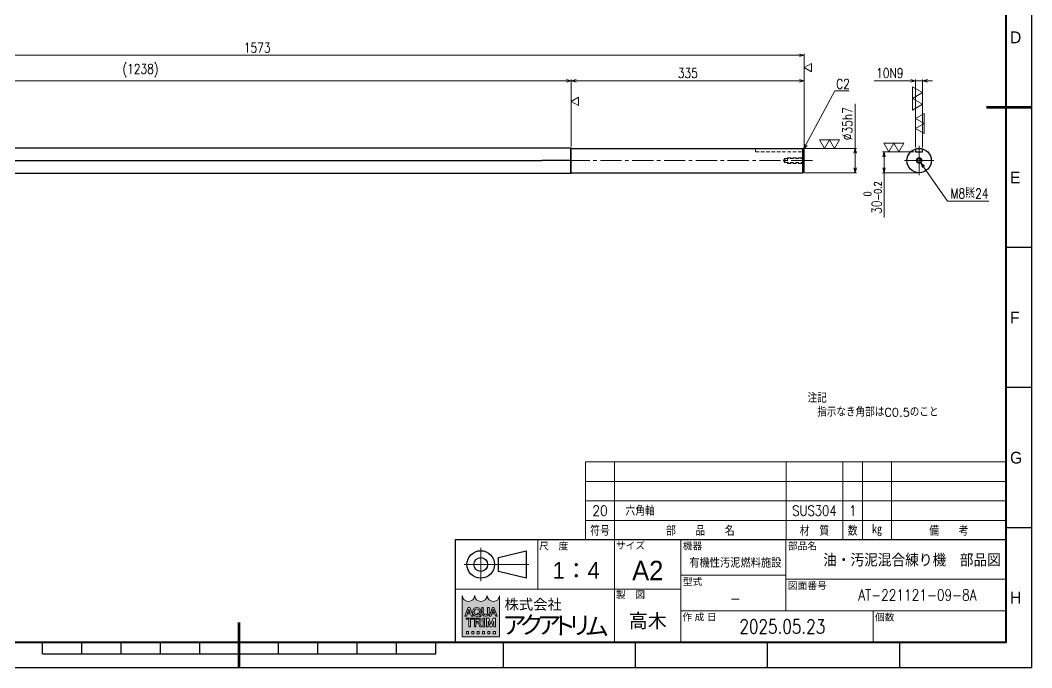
# Model space of a CAD drawing. Header units: millimetres. Extents: x 0 to 4931, y -34 to 1655.
# Drawn here: x 3477 to 4931, y 0 to 931 of the extents above; entities that cross this region are included whole.
import ezdxf
from ezdxf import colors
from ezdxf.entities.mleader import LeaderData, LeaderLine
from ezdxf.enums import TextEntityAlignment as Align
from ezdxf.math import Vec2, Vec3

# ---------------------------------------------------------------- set-up
doc = ezdxf.new("R2010")
doc.units = ezdxf.units.MM
doc.header["$LTSCALE"] = 1.6
doc.header["$PDMODE"] = 99
doc.header["$PDSIZE"] = 1
doc.linetypes.add('CENTER2', pattern=[28.575000000000003, 19.05, -3.175, 3.175, -3.175])
doc.linetypes.add('HIDDEN2', pattern=[4.7624999999999975, 3.174999999999999, -1.587499999999999])
for name, color, linetype, lineweight in [('02_細線', 5, 'Continuous', 13), ('03_かくれ線', 6, 'HIDDEN2', 13), ('04_中心線', 1, 'CENTER2', 9), ('07_寸法線', 3, 'Continuous', 9), ('99_図枠', 7, 'Continuous', 40)]:
    doc.layers.add(name, color=color, linetype=linetype, lineweight=lineweight)
doc.styles.add('KSS_TXT', font='txt.shx', dxfattribs={"bigfont": 'extfont2.shx'})
doc.styles.add('MS_G', font='MS Gothic.ttf')
doc.styles.get("Standard").update_dxf_attribs({"font": 'txt.shx', "bigfont": 'extfont2.shx'})
doc.styles.add('寸法用', font='simplex.shx', dxfattribs={"width": 0.8, "bigfont": '@extfont2.shx'})
doc.styles.add('表題用', font='MS PGothic.ttf')
doc.dimstyles.new('機械製図用', dxfattribs={"dimtxt": 3.5, "dimasz": 3.5, "dimexe": 2, "dimexo": 0, "dimgap": 1.199999999999999, "dimtad": 1, "dimdsep": 46, "dimtxsty": '寸法用', "dimblk": 'OPEN30', "dimcen": 0, "dimclrd": 256, "dimclre": 256, "dimclrt": 7, "dimazin": 2, "dimtm": 1e-09, "dimtfac": 0.75, "dimtmove": 0, "dimatfit": 3, "dimldrblk": 'OPEN30', "dimfxl": 1, "dimlwd": -1, "dimlwe": -1, "dimarcsym": 0})
doc.dimstyles.new('機械製図用$3', dxfattribs={"dimtxt": 3.5, "dimasz": 3.5, "dimexe": 2, "dimexo": 0, "dimgap": 1.199999999999999, "dimtad": 1, "dimtih": 1, "dimtoh": 1, "dimdsep": 46, "dimtxsty": '寸法用', "dimblk": 'OPEN30', "dimcen": 0, "dimsd1": 1, "dimclrd": 256, "dimclre": 256, "dimclrt": 7, "dimazin": 2, "dimtm": 1e-09, "dimtfac": 0.75, "dimtofl": 0, "dimtmove": 0, "dimatfit": 3, "dimldrblk": 'OPEN30', "dimfxl": 1, "dimlwd": -1, "dimlwe": -1, "dimarcsym": 0})

# ---------------------------------------------------------------- blocks, each defined once
blk = doc.blocks.new('_Open30')
at = {"color": 0, "linetype": 'ByBlock', "lineweight": -2}
for p, q in [((-1, 0.26794919), (0, 0)), ((0, 0), (-1, -0.26794919)), ((0, 0), (-1, 0))]:
    blk.add_line(p, q, dxfattribs=at)
blk = doc.blocks.new('*D179')
at = {"layer": '07_寸法線', "transparency": 16777216}
for p, q in [((4676.662049569474, 746.5336408131323), (4676.662049569474, 810.6003074797991)), ((4603.685798775799, 746.5336408131323), (4678.662049569474, 746.5336408131323)), ((4676.662049569474, 718.5336408131359), (4676.662049569474, 739.5336408131323)), ((4603.685798775799, 711.5336408131359), (4678.662049569474, 711.5336408131359))]:
    blk.add_line(p, q, dxfattribs=at)
at = {"layer": 'Defpoints', "color": 0, "transparency": 16777216}
for p in [(4601.685798775799, 746.5336408131323), (4676.662049569474, 746.5336408131323), (4601.685798775799, 711.5336408131359)]:
    blk.add_point(p, dxfattribs=at)
at = {"layer": '07_寸法線', "transparency": 16777216, "xscale": 7, "yscale": 7, "zscale": 7}
for p, rotation in [((4676.662049569474, 746.5336408131323), 90), ((4676.662049569474, 711.5336408131359), 270)]:
    blk.add_blockref('_Open30', p, dxfattribs=dict(at, rotation=rotation))
at = {"layer": '07_寸法線', "color": 7, "transparency": 16777216, "insert": (4665.662049569473, 782.0669741464641), "char_height": 14, "attachment_point": 5, "rotation": 90, "style": '寸法用'}
blk.add_mtext('%%C35h7', dxfattribs=at)
blk = doc.blocks.new('*D175')
at = {"layer": '07_寸法線', "transparency": 16777216}
for p, q in [((4268.685798776021, 749.0336408131229), (4268.685798776021, 845.7980788326367)), ((4275.685798776021, 843.7980788326367), (4596.685798775797, 843.7980788326367)), ((4603.685798775797, 746.533640813132), (4603.685798775797, 845.7980788326367))]:
    blk.add_line(p, q, dxfattribs=at)
at = {"layer": 'Defpoints', "color": 0, "transparency": 16777216}
for p in [(4603.685798775797, 843.7980788326367), (4268.685798776021, 747.0336408131229), (4603.685798775797, 744.533640813132)]:
    blk.add_point(p, dxfattribs=at)
at = {"layer": '07_寸法線', "transparency": 16777216, "xscale": 7, "yscale": 7, "zscale": 7, "rotation": 180}
blk.add_blockref('_Open30', (4268.685798776021, 843.7980788326367), dxfattribs=at)
at = {"layer": '07_寸法線', "transparency": 16777216, "xscale": 7, "yscale": 7, "zscale": 7}
blk.add_blockref('_Open30', (4603.685798775797, 843.7980788326367), dxfattribs=at)
at = {"layer": '07_寸法線', "color": 7, "transparency": 16777216, "insert": (4436.185798775909, 854.7980788326367), "char_height": 14, "attachment_point": 5, "style": '寸法用'}
blk.add_mtext('335', dxfattribs=at)
blk = doc.blocks.new('*D173')
at = {"layer": '07_寸法線', "transparency": 16777216}
for p, q in [((3030.685798776066, 747.0336408131229), (3030.685798776066, 845.7980788326367)), ((4261.685798776021, 843.7980788326367), (3037.685798776066, 843.7980788326367)), ((4268.685798776021, 749.0336408131229), (4268.685798776021, 845.7980788326367))]:
    blk.add_line(p, q, dxfattribs=at)
at = {"layer": 'Defpoints', "color": 0, "transparency": 16777216}
for p in [(3030.685798776066, 843.7980788326367), (3030.685798776066, 745.0336408131229), (4268.685798776021, 747.0336408131229)]:
    blk.add_point(p, dxfattribs=at)
at = {"layer": '07_寸法線', "transparency": 16777216, "xscale": 7, "yscale": 7, "zscale": 7, "rotation": 180}
blk.add_blockref('_Open30', (3030.685798776066, 843.7980788326367), dxfattribs=at)
at = {"layer": '07_寸法線', "transparency": 16777216, "xscale": 7, "yscale": 7, "zscale": 7}
blk.add_blockref('_Open30', (4268.685798776021, 843.7980788326367), dxfattribs=at)
at = {"layer": '07_寸法線', "color": 7, "transparency": 16777216, "insert": (3649.685798776044, 858.4647454993034), "char_height": 14, "attachment_point": 5, "style": '寸法用'}
blk.add_mtext('(1238)', dxfattribs=at)
blk = doc.blocks.new('*D174')
at = {"layer": '07_寸法線', "transparency": 16777216}
for p, q in [((3030.685798776066, 747.0336408131229), (3030.685798776066, 882.3202760307647)), ((4596.685798775797, 880.3202760307647), (3037.685798776066, 880.3202760307647)), ((4603.685798775797, 746.533640813132), (4603.685798775797, 882.3202760307647))]:
    blk.add_line(p, q, dxfattribs=at)
at = {"layer": 'Defpoints', "color": 0, "transparency": 16777216}
for p in [(3030.685798776066, 880.3202760307647), (3030.685798776066, 745.0336408131229), (4603.685798775797, 744.533640813132)]:
    blk.add_point(p, dxfattribs=at)
at = {"layer": '07_寸法線', "transparency": 16777216, "xscale": 7, "yscale": 7, "zscale": 7, "rotation": 180}
blk.add_blockref('_Open30', (3030.685798776066, 880.3202760307647), dxfattribs=at)
at = {"layer": '07_寸法線', "transparency": 16777216, "xscale": 7, "yscale": 7, "zscale": 7}
blk.add_blockref('_Open30', (4603.685798775797, 880.3202760307647), dxfattribs=at)
at = {"layer": '07_寸法線', "color": 7, "transparency": 16777216, "insert": (3817.185798775931, 891.3202760307647), "char_height": 14, "attachment_point": 5, "style": '寸法用'}
blk.add_mtext('1573', dxfattribs=at)
blk = doc.blocks.new('p1ba02')
for p, q in [((-1.499999999999986, 2.598076211353259), (1.500000000000014, 2.598076211353259)), ((1.4210854715202e-14, 0), (-1.499999999999986, 2.598076211353259)), ((1.500000000000014, 2.598076211353259), (1.4210854715202e-14, 0)), ((3.000000000000014, 0), (1.500000000000014, 2.598076211353259)), ((1.500000000000014, 2.598076211353259), (4.500000000000014, 2.598076211353259)), ((4.500000000000014, 2.598076211353259), (3.000000000000014, 0))]:
    blk.add_line(p, q)
blk = doc.blocks.new('*D178')
at = {"layer": '07_寸法線', "transparency": 16777216}
for p, q in [((4756.762868797479, 843.7980788326367), (4703.896202130813, 843.7980788326367)), ((4763.762868797479, 747.8041506443791), (4763.762868797479, 845.7980788326367)), ((4773.762868797479, 843.7980788326367), (4763.762868797479, 843.7980788326367)), ((4773.762868797479, 747.8041506443791), (4773.762868797479, 845.7980788326367)), ((4780.762868797479, 843.7980788326367), (4787.762868797479, 843.7980788326367))]:
    blk.add_line(p, q, dxfattribs=at)
at = {"layer": 'Defpoints', "color": 0, "transparency": 16777216}
for p in [(4763.762868797479, 843.7980788326367), (4763.762868797479, 745.8041506443791), (4773.762868797479, 745.8041506443791)]:
    blk.add_point(p, dxfattribs=at)
at = {"layer": '07_寸法線', "transparency": 16777216, "xscale": 7, "yscale": 7, "zscale": 7}
blk.add_blockref('_Open30', (4763.762868797479, 843.7980788326367), dxfattribs=at)
at = {"layer": '07_寸法線', "transparency": 16777216, "xscale": 7, "yscale": 7, "zscale": 7, "rotation": 180}
blk.add_blockref('_Open30', (4773.762868797479, 843.7980788326367), dxfattribs=at)
at = {"layer": '07_寸法線', "color": 7, "transparency": 16777216, "insert": (4726.829535464146, 854.7980788326367), "char_height": 14, "attachment_point": 5, "style": '寸法用'}
blk.add_mtext('10N9', dxfattribs=at)
blk = doc.blocks.new('*D177')
at = {"layer": '07_寸法線', "transparency": 16777216}
for p, q in [((4761.762868797481, 741.5336408131309), (4716.29136678312, 741.5336408131309)), ((4718.29136678312, 734.5336408131309), (4718.29136678312, 718.5336408131309)), ((4766.762868797448, 711.5336408131309), (4716.29136678312, 711.5336408131309)), ((4718.29136678312, 711.5336408131309), (4718.29136678312, 647.2003074797975))]:
    blk.add_line(p, q, dxfattribs=at)
at = {"layer": 'Defpoints', "color": 0, "transparency": 16777216}
for p in [(4763.762868797481, 741.5336408131309), (4718.29136678312, 711.5336408131309), (4768.762868797448, 711.5336408131309)]:
    blk.add_point(p, dxfattribs=at)
at = {"layer": '07_寸法線', "transparency": 16777216, "xscale": 7, "yscale": 7, "zscale": 7}
for p, rotation in [((4718.29136678312, 741.5336408131309), 90), ((4718.29136678312, 711.5336408131309), 270)]:
    blk.add_blockref('_Open30', p, dxfattribs=dict(at, rotation=rotation))
at = {"layer": '07_寸法線', "color": 7, "transparency": 16777216, "insert": (4702.041366783119, 675.8669741464628), "char_height": 14, "attachment_point": 5, "rotation": 90, "style": '寸法用'}
blk.add_mtext('30{\\H10.5;\\S 0^ -0.2;}', dxfattribs=at)
blk = doc.blocks.new('*D180')
at = {"layer": '07_寸法線', "transparency": 16777216}
for p, q in [((4809.425931175491, 670.5989392774773), (4775.045914569951, 720.0046134114084)), ((4868.999264508825, 670.598939277477), (4809.425931175491, 670.5989392774773))]:
    blk.add_line(p, q, dxfattribs=at)
at = {"layer": 'Defpoints', "color": 0, "transparency": 16777216}
for p in [(4766.478124880221, 732.3169235046673), (4771.047612714743, 725.7503581215958)]:
    blk.add_point(p, dxfattribs=at)
at = {"layer": '07_寸法線', "transparency": 16777216, "xscale": 7, "yscale": 7, "zscale": 7, "rotation": 124.8329691697638}
blk.add_blockref('_Open30', (4771.047612714743, 725.7503581215958), dxfattribs=at)
at = {"layer": '07_寸法線', "color": 7, "transparency": 16777216, "insert": (4841.212597842157, 681.5989392774773), "char_height": 14, "attachment_point": 5, "style": '寸法用'}
blk.add_mtext('M8深24', dxfattribs=at)
blk = doc.blocks.new('p1ba01')
for p, q in [((0, 0), (-1.5, 2.598076211353259)), ((-1.5, 2.598076211353259), (1.5, 2.598076211353259)), ((1.5, 2.598076211353259), (0, 0))]:
    blk.add_line(p, q)
blk = doc.blocks.new('*U181')
at = {"layer": '04_中心線', "color": 0, "linetype": 'CENTER2', "transparency": 16777216}
for p, q in [((0, 3.5), (0, 21)), ((-21, 0), (-3.5, 0)), ((3.5, 0), (21, 0)), ((0, -21), (0, -3.5))]:
    blk.add_line(p, q, dxfattribs=at)
at = {"layer": '04_中心線', "color": 0, "linetype": 'Continuous', "transparency": 16777216}
for p, q in [((-1.75, 0), (1.75, 0)), ((0, -1.75), (0, 1.75))]:
    blk.add_line(p, q, dxfattribs=at)

msp = doc.modelspace()

# ---------------------------------------------------------------- hatches: boundary and pattern name
at = {"layer": '99_図枠', "lineweight": 5}
h = msp.add_hatch(color=256, dxfattribs=at)
h.dxf.hatch_style = 1
edge = h.paths.add_edge_path()
edge.add_arc((4165.731299672949, 103.0354212092391), 0.2561589359989651, 90, 180)
edge.add_ellipse((4156.765736912985, 103.0354212092391), major_axis=(-8.709403823964816, 0), ratio=0.8823529411764706, start_angle=360, end_angle=540, ccw=False)
edge.add_arc((4147.800174153021, 103.0354212092391), 0.2561589359989651, 3.187317984128254, 180.000000000026)
edge.add_ellipse((4138.834611393057, 103.0354212092391), major_axis=(-8.709403823964816, 0), ratio=0.8823529411764706, start_angle=360, end_angle=540, ccw=False)
edge.add_arc((4129.869048633092, 103.0354212092391), 0.2561589359989651, 3.187317984128254, 180)
edge.add_ellipse((4120.903485873128, 103.0354212092391), major_axis=(-8.709403823964816, 0), ratio=0.8823529411764706, start_angle=360, end_angle=540, ccw=False)
edge.add_arc((4111.937923113166, 103.0354212092391), 0.2561589359989652, 3.187317984128254, 90)
edge.add_line((4111.937923113166, 103.2915801452384), (4111.937923113166, 44.11886592947735))
edge.add_line((4111.937923113166, 44.1188659294769), (4165.731299672948, 44.1188659294769))
edge.add_line((4165.731299672949, 44.1188659294769), (4165.731299672949, 103.2915801452357))
h.paths.add_polyline_path([(4120.61216688055, 86.68883819574535), (4122.736034253823, 86.68883819574535), (4127.565756095162, 73.94236954043686), (4127.565756095162, 73.88089139579847), (4125.26641902007, 73.88089139579847), (4124.06405653685, 77.25751581520876), (4119.335376384723, 77.25751581520876), (4120.028603852925, 79.20432372880009), (4123.370829068648, 79.20432372880009), (4121.674100567187, 83.96928851363577), (4118.081782114306, 73.88089139579847), (4115.782445039211, 73.88089139579847), (4115.782445039211, 73.94236954043686)], flags=16)
edge = h.paths.add_edge_path(flags=16)
edge.add_ellipse((4132.911126597608, 81.05334160376901), major_axis=(-5.8916555279762, 0), ratio=0.9565217391304344, start_angle=180, end_angle=360, ccw=False)
edge.add_line((4138.802782125582, 81.05334160376901), (4138.802782125582, 79.5163879877748))
edge.add_ellipse((4132.911126597608, 79.5163879877748), major_axis=(-5.8916555279762, 0), ratio=0.9565217391304344, start_angle=142.105255317713, end_angle=180, ccw=False)
edge.add_line((4137.560470146966, 76.05499373012049), (4135.909745167601, 77.41520953364557))
edge.add_ellipse((4132.911126597608, 79.66710699539021), major_axis=(3.75679118758396, 0), ratio=0.9950358206786508, start_angle=-37.0427632869818, end_angle=0)
edge.add_line((4136.667913069097, 79.66696187814546), (4136.667913069097, 80.9026225961536))
edge.add_ellipse((4132.911126597608, 80.9026225961536), major_axis=(3.75678647149081, 0), ratio=0.994718262525732, start_angle=360, end_angle=540)
edge.add_line((4129.154340126115, 80.9026225961536), (4129.154340126115, 79.66697525402219))
edge.add_ellipse((4132.911126597608, 79.66710699539021), major_axis=(3.75679118758396, 0), ratio=0.9950358206786508, start_angle=-180, end_angle=-65.75794872216291)
edge.add_line((4134.453636352315, 76.25859822141342), (4133.40768184799, 77.27656240895317))
edge.add_line((4133.407681847988, 77.2765624089518), (4134.542327038602, 78.48139757944978))
edge.add_line((4134.542327038602, 78.4813975794516), (4139.286550974487, 74.57210411523715))
edge.add_line((4139.286550974486, 74.57210411523579), (4137.804024907515, 72.99786790338271))
edge.add_line((4137.804024907515, 72.99786790338317), (4136.023073566948, 74.73116000829646))
edge.add_ellipse((4132.911126597608, 79.5163879877748), major_axis=(-5.8916555279762, 0), ratio=0.9565217391304344, start_angle=0, end_angle=121.88362473889401, ccw=False)
edge.add_line((4127.019471069631, 79.5163879877748), (4127.019471069631, 81.05334160376901))
h.paths.add_polyline_path([(4127.946720882022, 71.31930203580873), (4127.946720882022, 69.52618948381519), (4124.10433684204, 69.52618948381519, 0.4142135623730951), (4123.848177906038, 69.27003054781585), (4123.848177906038, 58.51135523585822), (4121.54274748205, 58.51135523585822), (4121.54274748205, 69.27003054781585, 0.4142135623730951), (4121.286588546051, 69.52618948381519), (4117.444204506066, 69.52618948381519), (4117.444204506066, 71.31930203580873)], flags=16)
edge = h.paths.add_edge_path(flags=16)
edge.add_line((4129.406785197652, 71.31930203580873), (4135.298440725627, 71.31930203580873))
edge.add_ellipse((4135.298440725626, 67.9500641921079), major_axis=(-4.13494587587903, 8e-16), ratio=0.8148203011203055, start_angle=111.3869747349855, end_angle=270, ccw=False)
edge.add_arc((4135.932545361418, 63.38400859386843), 1.674818033710892, 22.272952259934925, 58.5531130129101, ccw=False)
edge.add_line((4137.482403121343, 64.0187970389727), (4139.689545537504, 58.61381881025977))
edge.add_line((4139.689545537505, 58.61381881025977), (4139.689545537505, 58.51135523585958))
edge.add_line((4139.689545537505, 58.51135523585822), (4137.204803858316, 58.51135523585822))
edge.add_line((4137.204803858316, 58.51135523585822), (4135.254938620987, 63.93883671113031))
edge.add_arc((4134.304433300178, 63.55619060441154), 1.02463574399587, 21.92829786654815, 90)
edge.add_line((4134.304433300178, 64.58082634840525), (4131.789063302441, 64.58082634840525))
edge.add_line((4131.789063302442, 64.58082634840525), (4131.789063302442, 66.37393890039925))
edge.add_line((4131.789063302442, 66.37393890040062), (4135.605831448825, 66.37393890040062))
edge.add_arc((4135.550872994267, 67.9500641921079), 1.577083183248922, 271.9970571044072, 448.0029428955928)
edge.add_line((4135.605831448827, 69.52618948381519), (4131.712215621642, 69.52618948381519))
edge.add_line((4131.712215621643, 69.52618948381519), (4131.712215621643, 58.51135523585867))
edge.add_line((4131.712215621643, 58.51135523585822), (4129.406785197653, 58.51135523585822))
edge.add_line((4129.406785197652, 58.51135523585822), (4129.406785197652, 71.31930203580737))
h.paths.add_polyline_path([(4139.986903465157, 86.68883819574535), (4142.292333889149, 86.68883819574535), (4142.292333889149, 79.5163879877748, 0.175030561155744), (4143.309353526109, 76.5808493272109, 0.2571496110314638), (4147.423128716164, 76.5808493272109, 0.1750305611562702), (4148.440148353124, 79.5163879877839), (4148.440148353124, 86.68883819574535), (4150.745578777114, 86.68883819574535), (4150.745578777114, 79.05299040540581, -0.3793912406243967), (4145.750479525135, 73.88089139579847), (4144.982002717134, 73.88089139579847, -0.3793912406243716), (4139.986903465157, 79.05299040540581)], flags=16)
h.paths.add_polyline_path([(4141.632121491377, 71.31930203580873), (4144.449869787368, 71.31930203580873), (4144.449869787368, 69.52618948381519, 0.4142135623730951), (4144.193710851368, 69.27003054781585), (4144.193710851368, 60.56062672384928, 0.4142135623730951), (4144.449869787368, 60.30446778785358), (4144.449869787368, 58.51135523585822), (4141.632121491377, 58.51135523585822), (4141.632121491377, 60.30446778785358, 0.4142135623730951), (4141.888280427378, 60.56062672384928), (4141.888280427378, 69.27003054781585, 0.4142135623730951), (4141.632121491377, 69.52618948381519)], flags=16)
h.paths.add_polyline_path([(4146.757796336315, 71.31930203580873), (4150.103126851056, 71.31930203580873), (4153.161769736289, 62.01709252294518), (4156.220412621522, 71.31930203580873), (4159.567866040334, 71.31930203580873), (4159.567866040334, 58.51135523585822), (4157.262435616343, 58.51135523585822), (4157.262435616343, 67.4769179958223), (4154.314484948285, 58.51135523585822), (4152.009054524295, 58.51135523585822), (4149.061103856235, 67.4769179958223), (4149.063226760307, 58.51135523585822), (4146.757796336315, 58.51135523585822)], flags=16)
h.paths.add_polyline_path([(4155.445506404289, 86.68883819574535), (4157.569373777562, 86.68883819574535), (4162.399095618901, 73.94236954043686), (4162.399095618901, 73.88089139579847), (4160.099758543807, 73.88089139579847), (4158.897396060587, 77.25751581520876), (4154.168715908461, 77.25751581520876), (4154.861943376663, 79.20432372880009), (4158.204168592385, 79.20432372880009), (4156.507440090923, 83.96928851363577), (4152.915121638041, 73.88089139579847), (4150.615784562948, 73.88089139579847), (4150.615784562948, 73.94236954043686)], flags=16)
h.paths.add_polyline_path([(4118.085737577141, 51.80363400944611), (4121.159644809128, 51.80363400944611), (4121.159644809128, 48.72972677745952), (4118.085737577141, 48.72972677745952)], flags=16)
h.paths.add_polyline_path([(4125.77050565711, 51.80363400944611), (4128.844412889097, 51.80363400944611), (4128.844412889097, 48.72972677745952), (4125.77050565711, 48.72972677745952)], flags=16)
h.paths.add_polyline_path([(4133.455273737078, 51.80363400944611), (4136.529180969066, 51.80363400944611), (4136.529180969066, 48.72972677745952), (4133.455273737078, 48.72972677745952)], flags=16)
h.paths.add_polyline_path([(4141.140041817047, 51.80363400944611), (4144.213949049035, 51.80363400944611), (4144.213949049035, 48.72972677745952), (4141.140041817047, 48.72972677745952)], flags=16)
h.paths.add_polyline_path([(4148.824809897016, 51.80363400944611), (4151.898717129003, 51.80363400944611), (4151.898717129003, 48.72972677745952), (4148.824809897016, 48.72972677745952)], flags=16)
h.paths.add_polyline_path([(4156.509577976985, 51.80363400944611), (4159.583485208972, 51.80363400944611), (4159.583485208972, 48.72972677745952), (4156.509577976985, 48.72972677745952)], flags=16)

# ---------------------------------------------------------------- linework, layer by layer
at = {"color": 0}
for p, q in [((4268.685798776021, 747.0336408131229), (3032.685798776077, 747.0336408131238)), ((4267.685798776021, 747.0336408131229), (4267.685798776021, 711.0336408131211)), ((4268.685798776021, 711.0336408131211), (4268.685798776021, 747.0336408131229)), ((4268.685798776014, 746.533640813132), (4601.685798775797, 746.533640813132)), ((4601.685798775797, 711.5336408131357), (4601.685798775797, 746.533640813132)), ((4603.685798775797, 744.533640813132), (4601.685798775797, 746.533640813132)), ((4603.685798775797, 713.5336408131366), (4603.685798775797, 744.533640813132)), ((4763.762868797479, 745.8041506443815), (4763.762868797479, 741.5336408131307)), ((4773.762868797479, 741.5336408131307), (4773.762868797479, 745.8041506443815)), ((3030.685798776066, 729.0336408131118), (4226.259391904821, 729.0336408131302)), ((4268.685798776014, 729.0336408131302), (4226.259391904821, 729.0336408131302)), ((4763.762868797479, 741.5336408131307), (4773.762868797479, 741.5336408131307)), ((4603.685798775797, 713.5336408131366), (4601.685798775797, 711.5336408131366)), ((3032.685798776077, 711.0336408130997), (4268.685798776021, 711.0336408131211)), ((4268.685798776014, 711.5336408131357), (4601.685798775797, 711.5336408131366))]:
    msp.add_line(p, q, dxfattribs=at)
msp.add_circle((4768.762868797479, 729.0336408131307), 17.5, dxfattribs=at)
msp.add_circle((4768.762868797479, 729.0336408131254), 3)
at = {"layer": '02_細線'}
for p, q in [((4289.079020717956, 183.6927427502344), (4289.079020717956, 295.6813123366703)), ((4289.079020717956, 295.6813123366703), (4893.903013017505, 295.6813123366703)), ((4331.074730191485, 295.6813123366703), (4331.074730191485, 183.6927427502344)), ((4577.41148179938, 295.6813123366703), (4577.41148179938, 183.6927427502344)), ((4659.179593072484, 295.6813123366703), (4659.179593072484, 183.6927427502344)), ((4687.176732721506, 295.6813123366703), (4687.176732721506, 183.6927427502344)), ((4729.172442195038, 295.6813123366703), (4729.172442195038, 183.6927427502344)), ((4289.079020717956, 267.6841706921225), (4893.903013017505, 267.6841706921225)), ((4289.079020717956, 239.6870290475601), (4893.903013017505, 239.6870290475601)), ((4289.079020717956, 211.6898874029978), (4893.903013017505, 211.6898874029978))]:
    msp.add_line(p, q, dxfattribs=at)
msp.add_circle((4768.762868797479, 729.0336408131177), 4, dxfattribs=at)
at = {"layer": '03_かくれ線'}
for p, q in [((4533.685798775797, 741.5336408131375), (4533.685798775797, 746.533640813132)), ((4533.685798775797, 741.5336408131375), (4603.685798775797, 741.5336408131375)), ((4573.684009304015, 729.0336408135848), (4575.685798777437, 732.0336408131337)), ((4575.685798777958, 726.0336408131337), (4573.684009304015, 729.0336408135848)), ((4575.685798777958, 732.0336408131337), (4575.685798777958, 726.0336408131337)), ((4575.685798777437, 732.0336408131337), (4603.68579877795, 732.0336408131337)), ((4579.685798777972, 733.0336408131337), (4603.68579877795, 733.0336408131337)), ((4579.685798777972, 733.0336408131337), (4579.685798777972, 725.0336408131337)), ((4575.685798777958, 726.0336408131337), (4603.68579877795, 726.0336408131337)), ((4579.685798777972, 725.0336408131328), (4603.68579877795, 725.0336408131328))]:
    msp.add_line(p, q, dxfattribs=at)
at = {"layer": '04_中心線'}
msp.add_line((4615.38432836486, 729.0336408131338), (3020.685798776066, 729.0336408131118), dxfattribs=at)
at = {"layer": '99_図枠', "lineweight": 53}
for p, q in [((4930.674441588782, 805.4777998905813), (4865.617298731902, 805.4777998905813)), ((3791.382441593387, -1.126752522395691e-07), (3791.382441593387, 64.89274275071352))]:
    msp.add_line(p, q, dxfattribs=at)
at = {"layer": '99_図枠', "lineweight": 25}
for p, q in [((4930.674441588782, 604.0672498913921), (4893.903013017505, 604.0672498913921)), ((4930.674441588782, 402.6566998922065), (4893.903013017505, 402.6566998922065)), ((4930.674441588782, 201.2461498930209), (4893.903013017505, 201.2461498930209)), ((3508.525298737386, 19.63559989375449), (3508.525298737386, 36.60702846511435)), ((3565.096727308587, 19.63559989375449), (3565.096727308587, 36.60702846511435)), ((3621.668155879787, 19.63559989375449), (3621.668155879787, 36.60702846511435)), ((3678.239584450987, 19.63559989375449), (3678.239584450987, 36.60702846511435)), ((3734.811013022187, 19.63559989375449), (3734.811013022187, 36.60702846511435)), ((3847.953870164587, 19.63559989375449), (3847.953870164587, 36.60702846511435)), ((3904.525298735786, 19.63559989375449), (3904.525298735786, 36.60702846511435)), ((3961.096727306988, 19.63559989375449), (3961.096727306988, 36.60702846511435)), ((4017.668155878186, 19.63559989375449), (4017.668155878186, 36.60702846511435)), ((4074.239584449388, 19.63559989375449), (4074.239584449388, 36.60702846511435)), ((4171.146441591853, -1.126752522395691e-07), (4171.146441591853, 36.60702846511435)), ((4361.028441591085, -0.1644001061665676), (4361.028441591085, 36.60702846511435)), ((4361.028441591085, -1.126752522395691e-07), (4361.028441591085, 36.60702846511435)), ((4550.910441590317, -1.126752522395691e-07), (4550.910441590317, 36.60702846511435)), ((4740.79244158955, -1.126752522395691e-07), (4740.79244158955, 36.60702846511435)), ((3508.525298737386, 19.63559989375449), (4074.239584449388, 19.63559989375449))]:
    msp.add_line(p, q, dxfattribs=at)
at = {"layer": '99_図枠', "lineweight": 13}
for p, q in [((4220.703013020224, 112.9784570362301), (4220.703013020224, 183.6927427502344)), ((4331.017298734063, 36.60702846511435), (4331.017298734063, 183.6927427502344)), ((4426.331584447904, 36.60702846511435), (4426.331584447904, 183.6927427502344)), ((4577.379186745176, 183.6927427502344), (4577.379186745176, 81.86417132207339)), ((4138.533013020555, 124.5755998933312), (4138.533013020555, 172.0955998931388)), ((4114.773013020651, 148.3355998932313), (4207.833013020274, 148.3355998932313)), ((4426.331584447904, 132.7784570361548), (4577.379186745176, 132.7784570361548)), ((4577.379186745176, 127.1213141790306), (4893.903013017505, 127.1213141790306)), ((4426.331584447904, 112.9784570362301), (4101.903013020703, 112.9784570362301)), ((4426.331584447904, 81.86417132207339), (4893.903013017505, 81.86417132207339)), ((4702.874441589664, 81.86417132207339), (4702.874441589664, 36.60702846511435))]:
    msp.add_line(p, q, dxfattribs=at)
at = {"layer": '99_図枠', "lineweight": 5}
for p, q in [((4111.937923113166, 44.1188659294769), (4111.937923113166, 103.2915801452384)), ((4165.731299672949, 103.2915801452384), (4165.731299672949, 44.1188659294769)), ((4115.782445039211, 73.94236954043686), (4120.61216688055, 86.68883819574535)), ((4115.782445039211, 73.88089139579847), (4115.782445039211, 73.94236954043686)), ((4115.782445039211, 73.94236954043686), (4115.782445039211, 73.94236954043686)), ((4115.782445039211, 73.88089139579847), (4115.782445039211, 73.94236954043686)), ((4115.782445039211, 73.88089139579847), (4118.081782114306, 73.88089139579847)), ((4118.081782114306, 73.88089139579847), (4121.674100567187, 83.96928851363577)), ((4119.335376384723, 77.25751581520876), (4120.028603852925, 79.20432372880009)), ((4119.335376384723, 77.25751581520876), (4124.06405653685, 77.25751581520876)), ((4120.028603852925, 79.20432372880009), (4123.370829068648, 79.20432372880009)), ((4120.61216688055, 86.68883819574535), (4122.736034253823, 86.68883819574535)), ((4123.370829068648, 79.20432372880009), (4121.674100567187, 83.96928851363577)), ((4127.565756095162, 73.94236954043686), (4122.736034253823, 86.68883819574535)), ((4125.26641902007, 73.88089139579847), (4124.06405653685, 77.25751581520876)), ((4127.565756095162, 73.88089139579847), (4125.26641902007, 73.88089139579847)), ((4127.019471069631, 81.05334160376901), (4127.019471069631, 79.5163879877748)), ((4127.565756095162, 73.88089139579847), (4127.565756095162, 73.94236954043686)), ((4129.154340126115, 80.9026225961536), (4129.154340126115, 79.6730597033586)), ((4133.407681847988, 77.2765624089518), (4134.542327038602, 78.4813975794516)), ((4133.407681847988, 77.2765624089518), (4134.453636352315, 76.25859822141342)), ((4134.542327038602, 78.4813975794516), (4139.286550974486, 74.57210411523579)), ((4135.909745167601, 77.41520953364693), (4137.560470146966, 76.05499373012049)), ((4136.02307356695, 74.73116000829782), (4137.804024907515, 72.99786790338317)), ((4136.667913069097, 80.9026225961536), (4136.667913069097, 79.6730597033586)), ((4137.804024907515, 72.99786790338317), (4139.286550974486, 74.57210411523579)), ((4138.802782125582, 81.05334160376901), (4138.802782125582, 79.5163879877748)), ((4139.986903465157, 79.05299040540581), (4139.986903465157, 86.68883819574535)), ((4142.292333889149, 86.68883819574535), (4139.986903465157, 86.68883819574535)), ((4142.292333889149, 79.5163879877748), (4142.292333889149, 86.68883819574535)), ((4145.750479525133, 73.88089139579847), (4144.982002717137, 73.88089139579847)), ((4148.440148353124, 79.5163879877748), (4148.440148353124, 86.68883819574535)), ((4148.440148353124, 86.68883819574535), (4150.745578777114, 86.68883819574535)), ((4150.615784562948, 73.94236954043686), (4155.445506404289, 86.68883819574535)), ((4150.615784562948, 73.88089139579847), (4150.615784562948, 73.94236954043686)), ((4150.615784562948, 73.94236954043686), (4150.615784562948, 73.94236954043686)), ((4150.615784562948, 73.88089139579847), (4150.615784562948, 73.94236954043686)), ((4150.615784562948, 73.88089139579847), (4152.915121638041, 73.88089139579847)), ((4150.745578777114, 79.05299040540581), (4150.745578777114, 86.68883819574535)), ((4152.915121638041, 73.88089139579847), (4156.507440090923, 83.96928851363577)), ((4154.168715908461, 77.25751581520876), (4154.861943376663, 79.20432372880009)), ((4154.168715908461, 77.25751581520876), (4158.897396060587, 77.25751581520876)), ((4154.861943376663, 79.20432372880009), (4158.204168592385, 79.20432372880009)), ((4155.445506404289, 86.68883819574535), (4157.569373777562, 86.68883819574535)), ((4158.204168592385, 79.20432372880009), (4156.507440090923, 83.96928851363577)), ((4162.399095618901, 73.94236954043686), (4157.569373777562, 86.68883819574535)), ((4160.099758543807, 73.88089139579847), (4158.897396060587, 77.25751581520876)), ((4162.399095618901, 73.88089139579847), (4160.099758543807, 73.88089139579847)), ((4162.399095618901, 73.88089139579847), (4162.399095618901, 73.94236954043686)), ((4117.444204506066, 71.31930203580873), (4127.946720882022, 71.31930203580873)), ((4117.444204506066, 71.31930203580873), (4117.444204506066, 69.52618948381519)), ((4117.444204506066, 69.52618948381519), (4121.286588546051, 69.52618948381519)), ((4121.54274748205, 58.51135523585822), (4121.54274748205, 69.27003054781585)), ((4121.54274748205, 58.51135523585822), (4123.848177906038, 58.51135523585822)), ((4123.848177906038, 58.51135523585822), (4123.848177906038, 69.27003054781585)), ((4124.10433684204, 69.52618948381519), (4127.946720882022, 69.52618948381519)), ((4127.946720882022, 71.31930203580873), (4127.946720882022, 69.52618948381519)), ((4129.406785197652, 71.31930203580873), (4129.406785197652, 58.51135523585822)), ((4129.406785197652, 71.31930203580873), (4135.298440725626, 71.31930203580873)), ((4129.406785197652, 58.51135523585822), (4131.712215621643, 58.51135523585822)), ((4131.712215621643, 58.51135523585822), (4131.712215621643, 69.52618948381519)), ((4131.712215621643, 69.52618948381519), (4135.605831448827, 69.52618948381519)), ((4131.789063302442, 64.58082634840525), (4131.789063302442, 66.37393890040062)), ((4131.789063302442, 66.37393890040062), (4135.605831448827, 66.37393890040062)), ((4131.789063302442, 64.58082634840525), (4134.304433300178, 64.58082634840525)), ((4135.254938620987, 63.93883671113167), (4137.204803858316, 58.51135523585822)), ((4137.204803858316, 58.51135523585822), (4139.689545537505, 58.51135523585822)), ((4137.482403121343, 64.01879703897453), (4139.689545537505, 58.61381881025977)), ((4139.689545537505, 58.61381881025977), (4139.689545537505, 58.51135523585822)), ((4141.632121491377, 71.31930203580873), (4144.449869787368, 71.31930203580873)), ((4141.632121491377, 71.31930203580873), (4141.632121491377, 69.52618948381519)), ((4141.632121491377, 58.51135523585822), (4141.632121491377, 60.30446778785358)), ((4141.632121491377, 58.51135523585822), (4144.449869787368, 58.51135523585822)), ((4141.888280427378, 60.56062672384928), (4141.888280427378, 69.27003054781585)), ((4144.193710851368, 60.56062672384928), (4144.193710851368, 69.27003054781585)), ((4144.449869787368, 71.31930203580873), (4144.449869787368, 69.52618948381519)), ((4144.449869787368, 58.51135523585822), (4144.449869787368, 60.30446778785358)), ((4146.757796336315, 71.31930203580873), (4146.757796336315, 58.51135523585822)), ((4146.757796336315, 71.31930203580873), (4150.103126851056, 71.31930203580873)), ((4146.757796336315, 58.51135523585822), (4149.063226760307, 58.51135523585822)), ((4149.063226760307, 58.51135523585822), (4149.061103856235, 67.4769179958223)), ((4152.009054524295, 58.51135523585822), (4149.061103856235, 67.4769179958223)), ((4153.161769736289, 62.01709252294518), (4150.103126851056, 71.31930203580873)), ((4152.009054524295, 58.51135523585822), (4154.314484948285, 58.51135523585822)), ((4153.161769736289, 62.01709252294518), (4156.220412621522, 71.31930203580873)), ((4154.314484948285, 58.51135523585822), (4157.262435616343, 67.4769179958223)), ((4159.567866040334, 71.31930203580873), (4156.220412621522, 71.31930203580873)), ((4157.262435616343, 67.4769179958223), (4157.262435616343, 58.51135523585822)), ((4157.262435616343, 58.51135523585822), (4159.567866040334, 58.51135523585822)), ((4159.567866040334, 58.51135523585822), (4159.567866040334, 71.31930203580873)), ((4165.731299672949, 44.1188659294769), (4111.937923113166, 44.1188659294769)), ((4118.085737577141, 51.80363400944611), (4121.159644809128, 51.80363400944611)), ((4118.085737577141, 51.80363400944611), (4118.085737577141, 48.72972677745952)), ((4121.159644809128, 48.72972677745952), (4118.085737577141, 48.72972677745952)), ((4121.159644809128, 51.80363400944611), (4121.159644809128, 48.72972677745952)), ((4125.77050565711, 51.80363400944611), (4128.844412889097, 51.80363400944611)), ((4125.77050565711, 51.80363400944611), (4125.77050565711, 48.72972677745952)), ((4128.844412889097, 48.72972677745952), (4125.77050565711, 48.72972677745952)), ((4128.844412889097, 51.80363400944611), (4128.844412889097, 48.72972677745952)), ((4133.455273737078, 51.80363400944611), (4136.529180969066, 51.80363400944611)), ((4133.455273737078, 51.80363400944611), (4133.455273737078, 48.72972677745952)), ((4136.529180969066, 48.72972677745952), (4133.455273737078, 48.72972677745952)), ((4136.529180969066, 51.80363400944611), (4136.529180969066, 48.72972677745952)), ((4141.140041817047, 51.80363400944611), (4144.213949049035, 51.80363400944611)), ((4141.140041817047, 51.80363400944611), (4141.140041817047, 48.72972677745952)), ((4144.213949049035, 48.72972677745952), (4141.140041817047, 48.72972677745952)), ((4144.213949049035, 51.80363400944611), (4144.213949049035, 48.72972677745952)), ((4148.824809897016, 51.80363400944611), (4151.898717129003, 51.80363400944611)), ((4148.824809897016, 51.80363400944611), (4148.824809897016, 48.72972677745952)), ((4151.898717129003, 48.72972677745952), (4148.824809897016, 48.72972677745952)), ((4151.898717129003, 51.80363400944611), (4151.898717129003, 48.72972677745952)), ((4159.583485208972, 51.80363400944611), (4156.509577976985, 51.80363400944611)), ((4156.509577976985, 51.80363400944611), (4156.509577976985, 48.72972677745952)), ((4156.509577976985, 48.72972677745952), (4159.583485208972, 48.72972677745952)), ((4159.583485208972, 51.80363400944611), (4159.583485208972, 48.72972677745952))]:
    msp.add_line(p, q, dxfattribs=at)
at = {"layer": '99_図枠'}
msp.add_lwpolyline([(2762.291584454688, 36.60702846511435), (4893.903013017505, 36.60702846511435), (4893.903013017505, 1574.348571316039), (2762.291584454688, 1574.348571316039)], close=True, dxfattribs=at)
at = {"layer": '99_図枠', "lineweight": 25}
msp.add_lwpolyline([(4101.903013020703, 36.60702846511435), (4893.903013017505, 36.60702846511435), (4893.903013017505, 183.6927427502344), (4101.903013020703, 183.6927427502344)], close=True, dxfattribs=at)
msp.add_lwpolyline([(4164.273013020453, 158.2355998931928), (4203.873013020293, 168.1355998931524), (4203.873013020293, 128.5355998933157), (4164.273013020453, 138.4355998932735), (4164.273013020453, 158.2355998931928)], dxfattribs=at)
for radius in [19.79999999992, 9.89999999996]:
    msp.add_circle((4138.533013020555, 148.3355998932313), radius, dxfattribs=at)
at = {"layer": '99_図枠', "lineweight": 5}
for centre, radius, start, end in [((4111.937923113166, 103.0354212092391), 0.2561589359989651, 0, 90), ((4129.869048633092, 103.0354212092391), 0.2561589359989651, 0, 180), ((4129.869048633092, 103.0354212092391), 0.2561589359989651, 0, 90), ((4147.800174153021, 103.0354212092391), 0.2561589359989651, 0, 180), ((4165.731299672949, 103.0354212092391), 0.2561589359989651, 90, 180), ((4145.402047404261, 79.28468919659122), 5.420098542558597, 182.4500309922612, 265.5552572885243), ((4146.865285893957, 79.45674779315073), 4.573340900382641, 179.2527938813867, 218.9645718468403), ((4145.366241121135, 80.31578401701358), 4.263862534800127, 241.1577278083486, 298.8422721916513), ((4145.330434838012, 79.28468919659122), 5.420098542558597, 274.4447427114757, 357.5499690077389), ((4143.867196348314, 79.45674779315073), 4.573340900382127, 321.0354281531597, 0.7472061186133747), ((4121.286588546051, 69.27003054781585), 0.2561589359989651, 0, 90), ((4124.10433684204, 69.27003054781585), 0.2561589359989651, 90, 180), ((4134.304433300178, 63.55619060441154), 1.02463574399586, 21.92829786657467, 90), ((4135.550872994267, 67.9500641921079), 1.577083183248922, 271.9970571043541, 88.00294289554164), ((4135.932545361418, 63.38400859386843), 1.67481803371092, 22.27295226000745, 58.55311301289306), ((4141.632121491377, 69.27003054781585), 0.2561589359989651, 0, 90), ((4141.632121491377, 60.56062672384928), 0.2561589359989651, 270, 0), ((4144.449869787368, 69.27003054781585), 0.2561589359989651, 90, 180), ((4144.449869787368, 60.56062672384928), 0.2561589359989651, 180, 270)]:
    msp.add_arc(centre, radius, start, end, dxfattribs=at)
for centre, major_axis, ratio, start_param, end_param in [((4120.903485873128, 103.0354212092391), (-8.709403823964816, 0), 0.8823529411764706, 6.283185307179585, 9.424777960769381), ((4138.834611393057, 103.0354212092391), (-8.709403823964816, 0), 0.8823529411764706, 6.283185307179585, 9.424777960769381), ((4156.765736912985, 103.0354212092391), (-8.709403823964816, 0), 0.8823529411764706, 6.283185307179585, 9.424777960769381), ((4132.911126597608, 81.05334160376901), (-5.8916555279762, 0), 0.9565217391304344, 3.141592653589793, 6.283185307179585), ((4132.911126597608, 80.9026225961536), (3.75678647149081, 0), 0.994718262525732, 6.283185307179585, 9.424777960769381), ((4135.298440725626, 67.9500641921079), (-4.13494587587903, 8e-16), 0.8148203011203053, 1.944069452961234, 4.712388980384689)]:
    msp.add_ellipse(centre, major_axis=major_axis, ratio=ratio, start_param=start_param, end_param=end_param, dxfattribs=at)
at = {"layer": '99_図枠', "lineweight": 5, "extrusion": (0, 0, -1)}
for centre, major_axis, ratio, start_param, end_param in [((4132.911126597608, 79.5163879877748), (-5.8916555279762, 0), 0.9565217391304344, 4.155914751220672, 6.283185307179585), ((4132.911126597608, 79.66710699539021), (3.756791187583959, 0), 0.9950358206786508, 7.430878021738926, 9.424777960769381), ((4132.911126597608, 79.66710699539021), (3.756791187583959, 0), 0.9950358206786508, 6.283185307179585, 6.929703490574294), ((4132.911126597608, 79.5163879877748), (-5.8916555279762, 0), 0.9565217391304344, 3.141592653589793, 3.802980717498314)]:
    msp.add_ellipse(centre, major_axis=major_axis, ratio=ratio, start_param=start_param, end_param=end_param, dxfattribs=at)
at = {"layer": 'Defpoints'}
msp.add_lwpolyline([(2652.090441588782, -1.126752522395691e-07), (4930.674441588782, -1.126752522395691e-07), (4930.674441588782, 1611.11999988732), (2652.090441588782, 1611.11999988732)], close=True, dxfattribs=at)

# ---------------------------------------------------------------- block references
at = {"layer": '04_中心線', "linetype": 'CENTER2'}
msp.add_blockref('*U181', (4768.762868797479, 729.0336408131307), dxfattribs=at)
at = {"layer": '07_寸法線'}
for name, p, xscale, yscale, zscale, rotation in [('p1ba01', (4603.685798775797, 862.7417440937493), 4, 4, 4, 270), ('p1ba02', (4773.762868797479, 809.9422555322861), 5.6, 5.6, 5.6, 90), ('p1ba01', (4268.685798776021, 813.9676063556144), 4, 4, 4, 270), ('p1ba02', (4763.762868797479, 789.3784125637258), 4.8, 4.8, 4.8, 270)]:
    msp.add_blockref(name, p, dxfattribs=dict(at, xscale=xscale, yscale=yscale, zscale=zscale, rotation=rotation))
at = {"layer": '07_寸法線', "xscale": 4.8, "yscale": 4.8, "zscale": 4.8}
for p in [(4632.607910977561, 746.533640813132), (4725.161553490894, 741.5336408131307)]:
    msp.add_blockref('p1ba02', p, dxfattribs=at)

# ---------------------------------------------------------------- texts
for tag, height, style, width, p in [('20', 14.4, '寸法用', 0.9, (4310.076875454721, 225.6884567211639)), ('SUS304', 14.4, 'KSS_TXT', 0.85, (4618.295537435919, 225.6884567211639)), ('1', 14.4, 'KSS_TXT', 0.85, (4673.178162896995, 225.6884567211639)), ('符号', 14.4, 'KSS_TXT', 0.85, (4310.076875454721, 197.6913150766306)), ('部\u3000\u3000品\u3000\u3000名', 14.4, 'KSS_TXT', 0.85, (4454.243105995443, 197.6913150766306)), ('材\u3000質', 14.4, 'KSS_TXT', 0.85, (4618.295537435919, 197.6913150766306)), ('数', 14.4, 'KSS_TXT', 0.85, (4673.178162896995, 197.6913150766306)), ('㎏', 14.4, 'KSS_TXT', 0.85, (4708.17458745827, 197.6913150766306)), ('備\u3000\u3000考', 14.4, 'KSS_TXT', 0.85, (4811.537727606272, 197.6913150766306)), ('油・汚泥混合練り機\u3000部品図', 16, '表題用', 0.9, (4758.532324541993, 155.4070284646334)), ('有機性汚泥燃料施設', 12, '表題用', 0.9, (4504.579724471896, 151.5953389883164)), ('AT-221121-09-8A', 16, '寸法用', 0.8, (4766.268646919212, 104.492742750552)), ('-', 16, 'KSS_TXT', 0.9, (4504.547389438947, 99.82131417911319)), ('2025.05.23', 20, '寸法用', 0.8, (4572.103013018783, 59.23559989359296))]:
    msp.add_attdef(tag, text='', height=height, dxfattribs=dict(style=style, width=width)).set_placement(p, align=Align.MIDDLE)
at = {"style": 'KSS_TXT', "width": 0.85}
msp.add_attdef('六角軸', text='', height=14.4, dxfattribs=at).set_placement((4346.609836479391, 225.6884567211639), align=Align.MIDDLE_LEFT)
at = {"style": '表題用'}
for tag, height, p in [('1：4', 24, (4275.860155877144, 139.8498856075532)), ('高木', 20, (4378.674441590983, 67.7213141792729))]:
    msp.add_attdef(tag, text='', height=height, dxfattribs=at).set_placement(p, align=Align.MIDDLE)
at = {"layer": '07_寸法線', "ltscale": 2, "insert": (4608.40029558111, 393.1733537267819), "char_height": 12, "attachment_point": 1}
msp.add_mtext_dynamic_manual_height_columns('注記\\P\u3000指示なき角部はC0.5のこと', width=230.0369059928978, gutter_width=15, heights=[0], dxfattribs=at)
at = {"layer": '99_図枠', "lineweight": 13, "style": '表題用'}
for s, p in [('D', (4899.560155874624, 906.1830748901705)), ('E', (4899.560155874624, 704.772524890983)), ('F', (4899.560155874624, 503.3619748917993)), ('G', (4899.560155874624, 301.9514248926137)), ('H', (4899.560155874624, 100.5408748934262))]:
    msp.add_text(s, height=16.97142857136, dxfattribs=at).set_placement(p, align=Align.MIDDLE_LEFT)
at = {"layer": '99_図枠', "style": '表題用'}
for s, p in [('尺\u3000度', (4222.497087703679, 174.8358550758678)), ('サイズ', (4332.811373417519, 175.5816704054944)), ('機器', (4429.049900326663, 175.0011021143912)), ('部品名', (4580.097502623943, 175.0011021143912)), ('型式', (4429.049900326663, 123.5868164003116)), ('図面番号', (4580.097502623939, 117.9296735431892)), ('製\u3000図', (4332.811434363195, 104.8673846914955)), ('作 成 日', (4428.359751477627, 72.79233033498554)), ('個数', (4705.249328577196, 72.51576659572697))]:
    msp.add_text(s, height=10, dxfattribs=at).set_placement(p, align=Align.MIDDLE_LEFT)
msp.add_text('A2', height=28, dxfattribs=at).set_placement((4378.674441590983, 139.8498856075532), align=Align.MIDDLE)
at = {"layer": '99_図枠', "lineweight": 5, "style": 'MS_G'}
for s, height, p in [('株式会社', 15.12154285708176, (4213.969892219158, 90.90623191552027)), ('ア', 25.53860571418252, (4186.98906088623, 61.45830151181167)), ('ク', 25.53860571418252, (4211.603515275525, 61.45830151181167)), ('ア', 25.53860571418252, (4236.909730401956, 61.45830151181167)), ('ト', 25.53860571418252, (4257.985172023915, 60.38344436895954)), ('リ', 25.53860571418252, (4280.830120029545, 60.92087294038561)), ('ム', 25.53860571418252, (4305.442870742507, 59.30858722610742))]:
    msp.add_text(s, height=height, dxfattribs=at).set_placement(p, align=Align.MIDDLE_CENTER)

# ---------------------------------------------------------------- dimensions: what is measured, and where the dimension line sits
at = {"layer": '07_寸法線'}
for base, p1, p2, picture, middle in [((3030.685798776066, 880.3202760307647), (4603.685798775797, 744.533640813132), (3030.685798776066, 745.0336408131229), '*D174', (3817.185798775931, 891.3202760307647)), ((4603.685798775797, 843.7980788326367), (4268.685798776021, 747.0336408131229), (4603.685798775797, 744.533640813132), '*D175', (4436.185798775909, 854.7980788326367))]:
    dim = msp.add_linear_dim(base=base, p1=p1, p2=p2, dimstyle='機械製図用', override={"dimtxt": 14, "dimasz": 7, "dimexo": 2, "dimgap": 4}, dxfattribs=at)
    dim.commit()
    dim.dimension.update_dxf_attribs({"geometry": picture, "text_midpoint": middle})
for base, p1, p2, text, picture, middle in [((3030.685798776066, 843.7980788326367), (4268.685798776021, 747.0336408131229), (3030.685798776066, 745.0336408131229), '(<>)', '*D173', (3649.685798776044, 858.4647454993034)), ((4763.762868797479, 843.7980788326367), (4773.762868797479, 745.8041506443791), (4763.762868797479, 745.8041506443791), '<>N9', '*D178', (4726.829535464146, 854.7980788326367))]:
    dim = msp.add_linear_dim(base=base, p1=p1, p2=p2, text=text, dimstyle='機械製図用', override={"dimtxt": 14, "dimasz": 7, "dimexo": 2, "dimgap": 4}, dxfattribs=at)
    dim.commit()
    dim.dimension.update_dxf_attribs({"geometry": picture, "text_midpoint": middle})
dim = msp.add_linear_dim(base=(4676.662049569474, 746.5336408131323), p1=(4601.685798775797, 711.5336408131357), p2=(4601.685798775797, 746.533640813132), angle=90, text='%%C<>h7', dimstyle='機械製図用', override={"dimtxt": 14, "dimasz": 7, "dimexo": 2, "dimgap": 4}, dxfattribs=at)
dim.commit()
dim.dimension.update_dxf_attribs({"geometry": '*D179', "text_midpoint": (4665.662049569473, 782.0669741464641)})
dim = msp.add_linear_dim(base=(4718.29136678312, 711.5336408131309), p1=(4763.762868797479, 741.5336408131307), p2=(4768.762868797447, 711.5336408131307), angle=90, dimstyle='機械製図用', override={"dimtxt": 14, "dimasz": 7, "dimexo": 2, "dimgap": 4, "dimtol": 1, "dimlim": 0, "dimtm": 0.2}, dxfattribs=at)
dim.commit()
dim.dimension.update_dxf_attribs({"geometry": '*D177', "text_midpoint": (4702.041366783119, 675.8669741464628)})
dim = msp.add_diameter_dim_2p(p1=(4766.478124880221, 732.3169235046673), p2=(4771.047612714743, 725.7503581215958), text='M8深24', dimstyle='機械製図用$3', override={"dimtxt": 14, "dimasz": 7, "dimgap": 4}, dxfattribs=at)
dim.commit()
dim.dimension.update_dxf_attribs({"geometry": '*D180', "text_midpoint": (4841.212597842157, 670.5989392774773), "dimtype": 163})

# ---------------------------------------------------------------- leaders
ml = msp.add_multileader_mtext('Standard', dxfattribs=at)
ml.set_content('C2', color=7, style='寸法用')
ml.set_leader_properties(color=256, linetype='ByLayer', lineweight=-1)
ml.set_arrow_properties(name='OPEN30')
ml.build(insert=Vec2(0, 0))
ml.multileader.update_dxf_attribs({"has_dogleg": 0, "text_left_attachment_type": 6, "text_right_attachment_type": 6, "arrow_head_size": 7})
ctx = ml.context
ctx.base_point, ctx.char_height, ctx.arrow_head_size, ctx.plane_origin = Vec3(4647.583643635546, 829.4640637334021), 14, 7, Vec3(4602.685798775798, 745.5336408131319)
ctx.left_attachment, ctx.right_attachment = 6, 6
notes = []
notes.append((ctx, [(0, (1, 1, 0), (4639.583643635546, 829.4640637334021), (1, 0), 8, [(0, [(4602.685798775798, 745.5336408131319)], 0, [])])]))
ctx.mtext.insert, ctx.mtext.flow_direction = Vec3(4649.583643635546, 846.264063733402), 5
for ctx, leaders in notes:
    for number, flags, end, landing, length, lines in leaders:
        leader = LeaderData()
        leader.index, (leader.has_last_leader_line, leader.has_dogleg_vector, leader.attachment_direction) = number, flags
        leader.last_leader_point, leader.dogleg_vector, leader.dogleg_length = Vec3(end), Vec3(landing), length
        for number, points, colour, breaks in lines:
            line = LeaderLine()
            line.index, line.vertices, line.color, line.breaks = number, Vec3.list(points), colors.encode_raw_color(colour), breaks
            leader.lines.append(line)
        ctx.leaders.append(leader)

doc.saveas('drawing.dxf')
